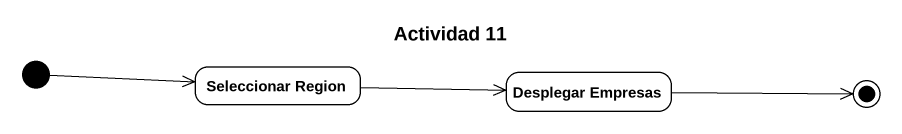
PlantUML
@startuml
title Actividad 11
hide empty description
state "Seleccionar Region" as Seleccionar_Region
state "Desplegar Empresas" as Desplegar_Empresas
[*] -right-> Seleccionar_Region
Seleccionar_Region -right-> Desplegar_Empresas
Desplegar_Empresas -right-> [*]
@enduml
